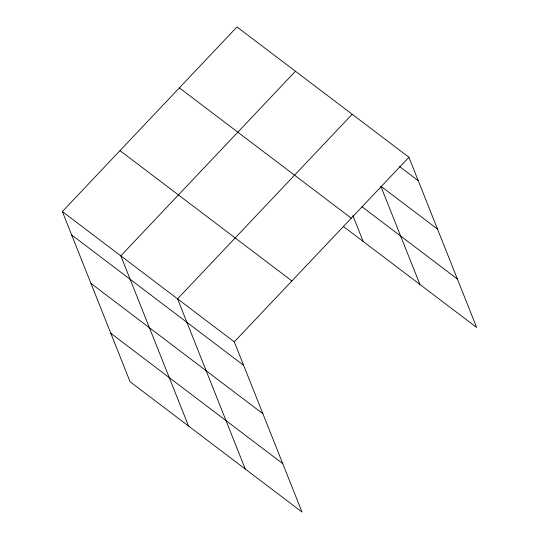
<?xml version="1.0" encoding="UTF-8"?>
<svg xmlns="http://www.w3.org/2000/svg" width="539" height="539" viewBox="0 0 539 539"><rect width="100%" height="100%" fill="white"/><g stroke="black" fill="none" stroke-linecap="round" stroke-linejoin="round"><path stroke-width="0.81" d="M62.356 211.551L234.29 341.861L302.015 512.05L130.081 381.74L62.356 211.551L236.985 26.95L408.919 157.26L476.644 327.449L343.235 226.34M295.439 71.256L120.817 255.857L188.542 426.046M352.176 114.261L177.553 298.862L245.279 469.045M234.29 341.861L408.919 157.26M399.554 166.538L418.244 180.706M437.52 229.129L380.777 186.13L419.908 284.444M361.918 206.68L457.375 279.027M179.359 87.87L351.293 218.18M119.981 150.63L291.916 280.947M71.687 234.991L243.621 365.307M90.956 283.42L262.891 413.73M110.812 333.311L282.746 463.621M352.91 215.667L363.165 241.445"/></g></svg>
